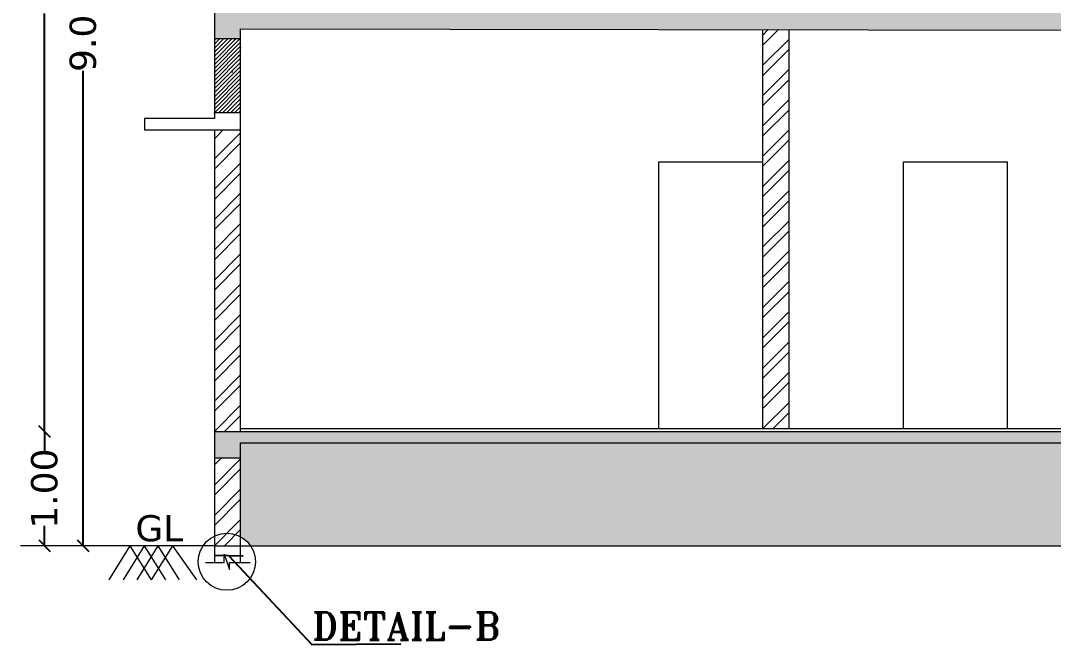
# Model space of a CAD drawing. Header units: metres. Extents: x 1610 to 5629, y 732 to 3974.
# Drawn here: x 1794.96 to 1804, y 894.06 to 899.53 of the extents above; entities that cross this region are included whole.
import ezdxf
from ezdxf.enums import TextEntityAlignment as Align

# ---------------------------------------------------------------- set-up
doc = ezdxf.new("R2010")
doc.units = ezdxf.units.M
doc.header["$MEASUREMENT"] = 0
doc.header["$PDMODE"] = 2
doc.header["$PDSIZE"] = 50
doc.layers.get('0').update_dxf_attribs({"lineweight": 0})
doc.layers.get('Defpoints').update_dxf_attribs({"lineweight": 0})
doc.layers.add('BLK_1_PLINTH_HEIGHT', color=7, linetype='Continuous')
doc.styles.get("Standard").update_dxf_attribs({"font": 'verdana.ttf', "height": 0.23})
doc.styles.add('STYLE2', font='romant.shx', dxfattribs={"width": 0.8, "height": 4})
doc.dimstyles.get("Standard").update_dxf_attribs({"dimscale": 0, "dimtxt": 0.18, "dimasz": 0.18, "dimexe": 0.18, "dimexo": 0.0625, "dimgap": 0.09, "dimtad": 1, "dimtoh": 1, "dimzin": 0, "dimdsep": 46, "dimtxsty": 'Standard', "dimblk": 'OBLIQUE', "dimcen": 0.09, "dimse1": 1, "dimse2": 1, "dimadec": 0, "dimazin": 0, "dimtfac": 1, "dimtofl": 0, "dimtmove": 0, "dimatfit": 3, "dimldrblk": 'OBLIQUE', "dimfxl": 0, "dimtolj": 1, "dimtzin": 0, "dimarcsym": 0})
doc.dimstyles.new('STANDARD$0', dxfattribs={"dimtxt": 0.23, "dimasz": 0.1, "dimexe": 2, "dimexo": 2, "dimgap": 0, "dimtad": 0, "dimzin": 0, "dimdsep": 46, "dimtxsty": 'Standard', "dimblk": 'OBLIQUE', "dimcen": -0.0625, "dimse1": 1, "dimse2": 1, "dimclrd": 7, "dimclre": 9, "dimclrt": 7, "dimadec": 0, "dimazin": 0, "dimtfac": 1, "dimtix": 1, "dimtofl": 0, "dimtmove": 2, "dimatfit": 3, "dimldrblk": 'OBLIQUE', "dimfxl": 0, "dimtolj": 1, "dimtzin": 0, "dimarcsym": 0})

# ---------------------------------------------------------------- blocks, each defined once
blk = doc.blocks.new('_Oblique')
at = {"color": 0, "linetype": 'ByBlock', "lineweight": -2}
blk.add_line((-0.5, -0.5), (0.5, 0.5), dxfattribs=at)
blk = doc.blocks.new('*D48')
at = {"layer": 'BLK_1_PLINTH_HEIGHT', "color": 7, "linetype": 'ByBlock', "lineweight": -2}
for p, q in [((1795.1719, 895.9277), (1795.1719, 895.755)), ((1795.1719, 894.9277), (1795.1719, 895.1004))]:
    blk.add_line(p, q, dxfattribs=at)
at = {"layer": 'Defpoints', "color": 0, "linetype": 'ByBlock'}
for p in [(1795.1719, 895.9277), (1796.6584, 895.9277), (1796.6584, 894.9277)]:
    blk.add_point(p, dxfattribs=at)
at = {"layer": 'BLK_1_PLINTH_HEIGHT', "color": 7, "linetype": 'ByBlock', "lineweight": -2, "xscale": 0.1, "yscale": 0.1, "zscale": 0.1}
for p, rotation in [((1795.1719, 895.9277), 90), ((1795.1719, 894.9277), 270)]:
    blk.add_blockref('_Oblique', p, dxfattribs=dict(at, rotation=rotation))
at = {"layer": 'BLK_1_PLINTH_HEIGHT', "color": 7, "linetype": 'ByBlock', "insert": (1795.1719, 895.4277), "char_height": 0.23, "attachment_point": 5, "rotation": 90}
blk.add_mtext('\\A1;1.00', dxfattribs=at)
blk = doc.blocks.new('*D47')
at = {"color": 7, "lineweight": -2}
for p, q in [((1795.1719, 903.927), (1795.1719, 900.2667)), ((1795.1719, 895.9277), (1795.1719, 899.588))]:
    blk.add_line(p, q, dxfattribs=at)
at = {"layer": 'Defpoints', "color": 0}
for p in [(1806.6551, 903.927), (1795.1719, 895.9277), (1795.1719, 895.9277)]:
    blk.add_point(p, dxfattribs=at)
at = {"color": 7, "lineweight": -2, "xscale": 0.1, "yscale": 0.1, "zscale": 0.1}
for p, rotation in [((1795.1719, 903.927), 90), ((1795.1719, 895.9277), 270)]:
    blk.add_blockref('_Oblique', p, dxfattribs=dict(at, rotation=rotation))
at = {"color": 7, "insert": (1795.1719, 899.9274), "char_height": 0.23, "attachment_point": 5, "rotation": 90}
blk.add_mtext('\\A1;8.00', dxfattribs=at)
blk = doc.blocks.new('*D51')
at = {"color": 7, "lineweight": -2}
for p, q in [((1795.5094, 903.927), (1795.5094, 899.7674)), ((1795.5094, 894.9277), (1795.5094, 899.0873))]:
    blk.add_line(p, q, dxfattribs=at)
at = {"layer": 'Defpoints', "color": 0}
for p in [(1806.6551, 903.927), (1795.5094, 894.9277), (1806.6551, 894.9277)]:
    blk.add_point(p, dxfattribs=at)
at = {"color": 7, "lineweight": -2, "xscale": 0.1, "yscale": 0.1, "zscale": 0.1}
for p, rotation in [((1795.5094, 903.927), 90), ((1795.5094, 894.9277), 270)]:
    blk.add_blockref('_Oblique', p, dxfattribs=dict(at, rotation=rotation))
at = {"color": 7, "insert": (1795.5094, 899.4274), "char_height": 0.23, "attachment_point": 5, "rotation": 90}
blk.add_mtext('\\A1;9.00', dxfattribs=at)

msp = doc.modelspace()

# ---------------------------------------------------------------- hatches: boundary and pattern name
h = msp.add_hatch()
h.set_pattern_fill('AR-CONC', scale=0.05, style=0)
h.set_pattern_definition([(50, (1796.65843, 899.36842), (0.35863, -0.031376), [0.0375, -0.4125]), (355, (1796.65843, 899.36842), (-0.069376, 0.376096), [0.03, -0.33]), (100.4514, (1796.6883, 899.3658), (0.2892547, 0.34472), [0.03187, -0.350571]), (46.1842, (1796.65843, 899.4684), (0.533621, -0.0827595), [0.05625, -0.61875]), (96.6356, (1796.7029, 899.4615), (0.467331, 0.487059), [0.047805, -0.525857]), (351.1842, (1796.6584, 899.4684), (0.467331, 0.48706), [0.045, -0.495]), (21, (1796.70843, 899.44342), (0.2984535, -0.2013094), [0.0375, -0.4125]), (326, (1796.70843, 899.44342), (0.121658, 0.362575), [0.03, -0.33]), (71.4514, (1796.7333, 899.42665), (0.4201113, 0.161265), [0.03187, -0.350571]), (37.5, (1796.65843, 899.36842), (0.0060799, 0.1664469), [0, -0.326, 0, -0.335, 0, -0.33125]), (7.5, (1796.65843, 899.36842), (0.1315348, 0.1972059), [0, -0.191, 0, -0.3185, 0, -0.12625]), (327.5, (1796.54693, 899.36842), (0.2669112, -0.0112774), [0, -0.125, 0, -0.39, 0, -0.5175]), (317.5, (1796.49693, 899.36842), (0.291593, 0.0500525), [0, -0.1625, 0, -0.259, 0, -0.3675])])
h.paths.add_polyline_path([(1816.6584, 899.5984), (1796.6584, 899.5984), (1796.6584, 899.3684), (1796.8884, 899.3684), (1796.8884, 899.453), (1816.4334, 899.428), (1816.4334, 899.3684), (1816.6584, 899.3684)])
h = msp.add_hatch()
h.set_pattern_fill('ANSI32', scale=0.5, style=0)
h.set_pattern_definition([(45, (1801.45843, 895.9527), (-0.132583, 0.132583), []), (45, (1801.54681, 895.9527), (-0.132583, 0.132583), [])])
h.paths.add_polyline_path([(1801.4584, 895.9527), (1801.6884, 895.9527), (1801.6884, 899.4468), (1801.4584, 899.4471)])
h = msp.add_hatch()
h.set_pattern_fill('AR-SAND', scale=0.2, style=0)
h.set_pattern_definition([(37.5, (1796.65843, 898.7183), (-0.0126, 0.38536), [0, -0.304, 0, -0.34, 0, -0.325]), (7.5, (1796.65843, 898.7183), (0.35396, 0.56443), [0, -0.164, 0, -0.274, 0, -0.105]), (327.5, (1796.41243, 898.7183), (0.62283, 0.00113), [0, -0.1, 0, -0.36, 0, -0.47]), (317.5, (1796.4124, 898.7183), (0.60123, 0.17554), [0, -0.05, 0, -0.236, 0, -0.27])])
h.paths.add_polyline_path([(1796.8884, 899.3684), (1796.6584, 899.3684), (1796.6584, 898.7183), (1796.8884, 898.7183)])
h = msp.add_hatch()
h.set_pattern_fill('ANSI31', scale=0.2, style=0)
h.set_pattern_definition([(45, (1796.658427, 898.718287), (-0.0176777, 0.0176777), [])])
h.paths.add_polyline_path([(1796.8884, 899.3684), (1796.6584, 899.3684), (1796.6584, 898.7183), (1796.8884, 898.7183)])
h = msp.add_hatch()
h.set_pattern_fill('ANSI32', scale=0.5, style=0)
h.set_pattern_definition([(45, (1796.65843, 895.9277), (-0.132583, 0.132583), []), (45, (1796.74681, 895.9277), (-0.132583, 0.132583), [])])
h.paths.add_polyline_path([(1796.8884, 898.5691), (1796.6584, 898.5691), (1796.6584, 895.9277), (1796.8884, 895.9277)])
h = msp.add_hatch()
h.set_pattern_fill('AR-CONC', scale=0.05, style=0)
h.set_pattern_definition([(50, (1796.65843, 895.6977), (0.35863, -0.031376), [0.0375, -0.4125]), (355, (1796.65843, 895.6977), (-0.069376, 0.376096), [0.03, -0.33]), (100.4514, (1796.6883, 895.6951), (0.2892547, 0.34472), [0.03187, -0.350571]), (46.1842, (1796.65843, 895.7977), (0.533621, -0.0827595), [0.05625, -0.61875]), (96.6356, (1796.7029, 895.7908), (0.467331, 0.487059), [0.047805, -0.525857]), (351.1842, (1796.6584, 895.7977), (0.467331, 0.48706), [0.045, -0.495]), (21, (1796.70843, 895.7727), (0.2984535, -0.2013094), [0.0375, -0.4125]), (326, (1796.70843, 895.7727), (0.121658, 0.362575), [0.03, -0.33]), (71.4514, (1796.7333, 895.75592), (0.4201113, 0.161265), [0.03187, -0.350571]), (37.5, (1796.65843, 895.6977), (0.0060799, 0.1664469), [0, -0.326, 0, -0.335, 0, -0.33125]), (7.5, (1796.65843, 895.6977), (0.1315348, 0.1972059), [0, -0.191, 0, -0.3185, 0, -0.12625]), (327.5, (1796.54693, 895.6977), (0.2669112, -0.0112774), [0, -0.125, 0, -0.39, 0, -0.5175]), (317.5, (1796.49693, 895.6977), (0.291593, 0.0500525), [0, -0.1625, 0, -0.259, 0, -0.3675])])
h.paths.add_polyline_path([(1816.6584, 895.9277), (1796.6584, 895.9277), (1796.6584, 895.6977), (1796.8884, 895.6977), (1796.8884, 895.8277), (1816.4334, 895.8277), (1816.4334, 895.6977), (1816.6584, 895.6977)])
h = msp.add_hatch()
h.set_pattern_fill('AR-SAND', scale=0.2, style=0)
h.set_pattern_definition([(37.5, (1796.88843, 894.9277), (-0.0125987, 0.385365), [0, -0.304, 0, -0.34, 0, -0.325]), (7.5, (1796.88843, 894.9277), (0.353955, 0.564429), [0, -0.164, 0, -0.274, 0, -0.105]), (327.5, (1796.64243, 894.9277), (0.6228284, 0.001132), [0, -0.1, 0, -0.36, 0, -0.47]), (317.5, (1796.6424, 894.9277), (0.601225, 0.175535), [0, -0.05, 0, -0.236, 0, -0.27])])
h.paths.add_polyline_path([(1796.8884, 895.8277), (1796.8884, 895.0069, -0.119025), (1796.9753, 894.9277), (1816.3353, 894.9277, -0.131883), (1816.4334, 895.0127), (1816.4334, 895.8277)])
h = msp.add_hatch()
h.set_pattern_fill('ANSI32', scale=0.5, style=0)
h.set_pattern_definition([(45, (1796.65843, 894.9277), (-0.132583, 0.132583), []), (45, (1796.74681, 894.9277), (-0.132583, 0.132583), [])])
h.paths.add_polyline_path([(1796.6584, 894.9277), (1796.8884, 894.9277), (1796.8884, 895.6977), (1796.6584, 895.6977)])

# ---------------------------------------------------------------- linework, layer by layer
at = {"color": 7}
for p, q in [((1796.6584, 899.5984), (1796.6584, 898.6691)), ((1796.8884, 895.9277), (1796.8884, 899.453)), ((1796.8884, 895.9277), (1796.8884, 899.453)), ((1796.8884, 899.453), (1816.4334, 899.428)), ((1801.4584, 895.9527), (1801.4584, 899.4471)), ((1801.6884, 895.9527), (1801.6884, 899.4468)), ((1796.6584, 899.3684), (1796.8884, 899.3684)), ((1796.8884, 898.7183), (1796.6584, 898.7183)), ((1796.6584, 898.7183), (1796.6584, 898.6691)), ((1796.6584, 898.6691), (1796.0484, 898.6691)), ((1796.0484, 898.6691), (1796.0484, 898.5691)), ((1796.0484, 898.5691), (1796.6584, 898.5691)), ((1796.6584, 898.5691), (1796.6584, 894.7813)), ((1796.6584, 898.5691), (1796.8884, 898.5691)), ((1800.5484, 895.9527), (1800.5484, 898.2891)), ((1800.5484, 898.2891), (1801.4584, 898.2891)), ((1802.6884, 895.9527), (1802.6884, 898.2891)), ((1802.6884, 898.2891), (1803.5984, 898.2891)), ((1803.5984, 895.9527), (1803.5984, 898.2891)), ((1796.6584, 895.9277), (1816.6584, 895.9277)), ((1796.8884, 895.9527), (1816.4334, 895.9527)), ((1796.8884, 894.9277), (1796.8884, 895.8277)), ((1796.8884, 894.7813), (1796.8884, 895.8277)), ((1796.8884, 895.8277), (1816.4334, 895.8277)), ((1796.6584, 895.6977), (1796.8884, 895.6977)), ((1796.6584, 894.9277), (1794.9637, 894.9277)), ((1795.9192, 894.9252), (1795.7339, 894.6288)), ((1796.0451, 894.9252), (1795.8599, 894.6288)), ((1795.9192, 894.9252), (1796.1044, 894.6288)), ((1796.165, 894.9252), (1795.9797, 894.6288)), ((1796.0451, 894.9252), (1796.2303, 894.6288)), ((1796.2909, 894.9252), (1796.1057, 894.6288)), ((1796.165, 894.9252), (1796.3502, 894.6288)), ((1796.2909, 894.9252), (1796.5026, 894.6288)), ((1796.6584, 894.9277), (1816.6584, 894.9277))]:
    msp.add_line(p, q, dxfattribs=at)
at = {"color": 7, "ltscale": 0.25}
for p, q in [((1796.7438, 894.7813), (1796.7438, 894.8547)), ((1796.7438, 894.8547), (1796.7918, 894.7203)), ((1796.5823, 894.7813), (1796.7438, 894.7813)), ((1796.7918, 894.7813), (1796.9719, 894.7813)), ((1796.7918, 894.7203), (1796.7918, 894.7813))]:
    msp.add_line(p, q, dxfattribs=at)
msp.add_circle((1796.7678, 894.7875), 0.2504, dxfattribs=at)

# ---------------------------------------------------------------- texts
at = {"color": 7}
msp.add_text('GL', height=0.22841, dxfattribs=at).set_placement((1796.1763, 894.9668, 0.3886), align=Align.CENTER)
at = {"color": 7, "style": 'STYLE2'}
msp.add_text('DETAIL-B', height=0.24, dxfattribs=at).set_placement((1797.5151, 894.1048))

# ---------------------------------------------------------------- dimensions: what is measured, and where the dimension line sits
for base, p2, picture, middle in [((1795.1719, 895.9277), (1795.1719, 895.9277), '*D47', (1795.1719, 899.9274)), ((1795.5094, 894.9277), (1806.6551, 894.9277), '*D51', (1795.5094, 899.4274))]:
    dim = msp.add_linear_dim(base=base, p1=(1806.6551, 903.927), p2=p2, angle=90, dimstyle='STANDARD$0')
    dim.commit()
    dim.dimension.update_dxf_attribs({"geometry": picture, "text_midpoint": middle})
at = {"layer": 'BLK_1_PLINTH_HEIGHT', "linetype": 'ByBlock'}
dim = msp.add_linear_dim(base=(1795.1719, 895.9277), p1=(1796.6584, 894.9277), p2=(1796.6584, 895.9277), angle=90, dimstyle='STANDARD$0', dxfattribs=at)
dim.commit()
dim.dimension.update_dxf_attribs({"geometry": '*D48', "text_midpoint": (1795.1719, 895.4277)})

# ---------------------------------------------------------------- leaders
at = {"color": 7, "ltscale": 0.25}
msp.add_leader([(1796.7838, 894.8392), (1797.5103, 894.0638), (1798.2893, 894.0672)], dimstyle='Standard', override={"dimscale": 1, "dimtxt": 0.24, "dimgap": 0, "dimtad": 0, "dimtxsty": 'STYLE2'}, dxfattribs=at)

doc.saveas('drawing.dxf')
